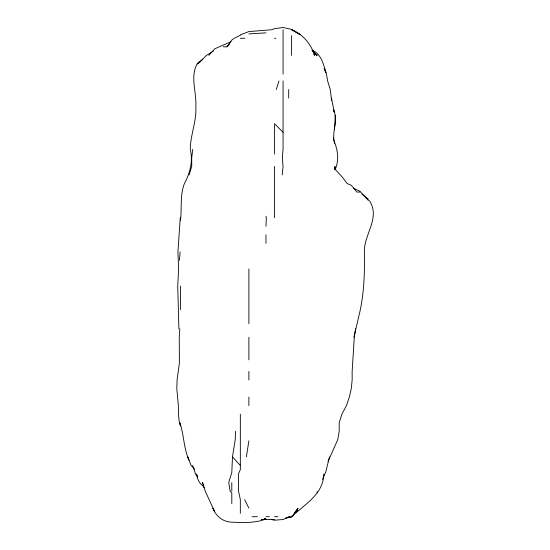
<?xml version="1.0" encoding="UTF-8"?>
<svg xmlns="http://www.w3.org/2000/svg" width="550" height="550" viewBox="0 0 550 550"><rect width="100%" height="100%" fill="white"/><g stroke="black" fill="none" stroke-linecap="round" stroke-linejoin="round"><path stroke-width="0.82" d="M288.674 98.079L288.702 89.54M333.541 109.553C338.071 119.474 332.461 130.439 333.967 140.8C337.844 149.896 339.233 160.064 335.239 169.359M335.218 115.17L335.094 123.709L334.317 129.614M235.544 431.276L235.201 439.814L232.492 456.906L231.798 472.436L228.745 482.536L230.065 491.074L231.798 493.164L231.798 503.58M265.966 226.229L266.344 217.69L265.966 216.239M180.256 217.69L177.939 251.859L178.606 268.95L177.739 286.034L178.887 328.756M179.802 328.756L179.252 337.294L179.389 362.924L177.079 380.016L176.798 388.554L178.379 405.646L178.406 414.184L179.369 422.73L180.531 425.934L179.809 422.73C184.167 434.94 183.535 448.449 189.076 460.171M179.369 260.404L180.132 251.859M282.191 174.969L283.037 166.43L282.336 157.884L283.058 149.339L283.058 80.994M334.675 168.939L334.95 166.43L335.101 169.847M192.754 149.339L191.702 157.884L191.737 166.43L189.076 174.969M248.882 440.804L246.379 456.906M355.609 328.756L354.283 337.294L352.144 371.47L352.151 380.016L351.285 388.554L349.346 397.1L346.424 405.646L341.887 414.184L339.206 422.73L339.212 431.276L337.673 439.814L327.993 461.567M323.771 473.99C323.538 494.285 304.507 504.453 291.596 516.704L287.808 517.158M329.491 456.906L325.772 471.873L322.534 479.428M353.87 337.294L359.947 311.444C364.251 291.974 364.726 271.748 364.348 251.859C363.935 234.238 380.669 217.814 369.408 200.599M276.272 89.54L278.967 80.994M292.153 516.704L298.072 508.166L294.085 513.425M223.252 46.819L226.971 46.819L231.798 40.068L234.231 38.28L240.336 35.227M291.596 516.704L292.593 515.391M226.971 46.819L229.653 43.801M208.808 55.364L214.706 48.84L231.021 41.724M180.531 220.254C181.94 208.017 179.85 195.174 184.408 183.514C190.032 173.044 193.208 161.178 190.272 149.339C190.369 134.915 196.749 121.199 195.827 106.624C196.838 92.352 189.901 77.344 197.065 63.91L197.622 63.91L206.525 55.364L213.345 51.123M295.873 512.084L297.701 510.407M197.622 63.91L200.248 61.786M197.622 63.264L202.881 59.421M289.396 516.704L283.058 519.516L274.512 520.204L271.404 519.502M240.336 34.863L248.882 31.577L271.831 29.734L274.512 28.669L283.058 27.5L291.596 29.384L300.142 34.609L291.596 29.734C302.851 34.134 310.991 43.986 314.6 55.364L313.686 54.051M285.388 518.127L291.596 517.103M262.082 519.53L265.966 519.042C255.062 523.167 243.244 522.692 231.798 522.17C223.087 522.046 215.841 516.175 212.898 508.166L214.706 511.734L205.198 491.074L202.379 482.536L203.892 485.327M261.697 519.647L265.966 519.186L264.261 519.31M265.966 32.869L248.882 33.88M261.697 519.592L265.966 519.386L264.413 518.932M240.336 38.28L244.716 38.28M274.512 38.28L275.914 38.28M359.947 192.06L356.874 192.06L351.402 185.357L347.119 183.514L342.856 177.753L334.317 168.348M252.024 516.704L257.428 516.704M265.966 516.704L269.356 516.704M274.512 516.704L277.915 516.704M274.512 519.654L265.966 519.53L264.413 519.049M353.54 188.224L359.947 191.283L368.486 200.599M312.242 50.208C320.973 53.776 323.586 64.178 325.772 72.449L324.094 68.564M361.914 194.102L368.486 199.306M313.569 52.257L317.226 55.364L312.345 50.566M283.058 132.254L274.512 123.709L274.512 154.069M312.125 50.566L316.711 55.364L312.125 50.483M194.666 469.191L191.118 465.444L187.681 456.906L188.801 459.518M204.511 487.774L199.561 482.536L197.622 478.665L196.494 473.99M232.492 456.906L240.336 465.444M324.294 68.296L326.157 72.449L327.649 80.994L330.248 89.54L331.623 100.643M244.661 499.62L248.882 508.166M333.444 110.165L334.317 112.289L331.464 98.079M196.776 474.753L197.622 477.036L195.484 473.99L192.692 465.444M333.582 137.692L333.967 140.8M334.317 141.625L334.317 143.337M317.226 491.693L317.226 492.924M291.596 35.688L291.596 55.364M283.058 29.734L283.058 74.133M274.512 166.43L274.512 217.69M265.966 234.774L265.966 243.32M248.882 268.95L248.882 323.709M248.882 337.294L248.882 359.831M248.882 371.47L248.882 380.016M248.882 397.1L248.882 405.646M240.336 414.184L240.336 469.666L238.377 473.99L238.494 491.074L240.336 499.62L240.336 513.294M231.798 482.536L231.798 491.074M180.531 286.034L180.531 309.657"/></g></svg>
